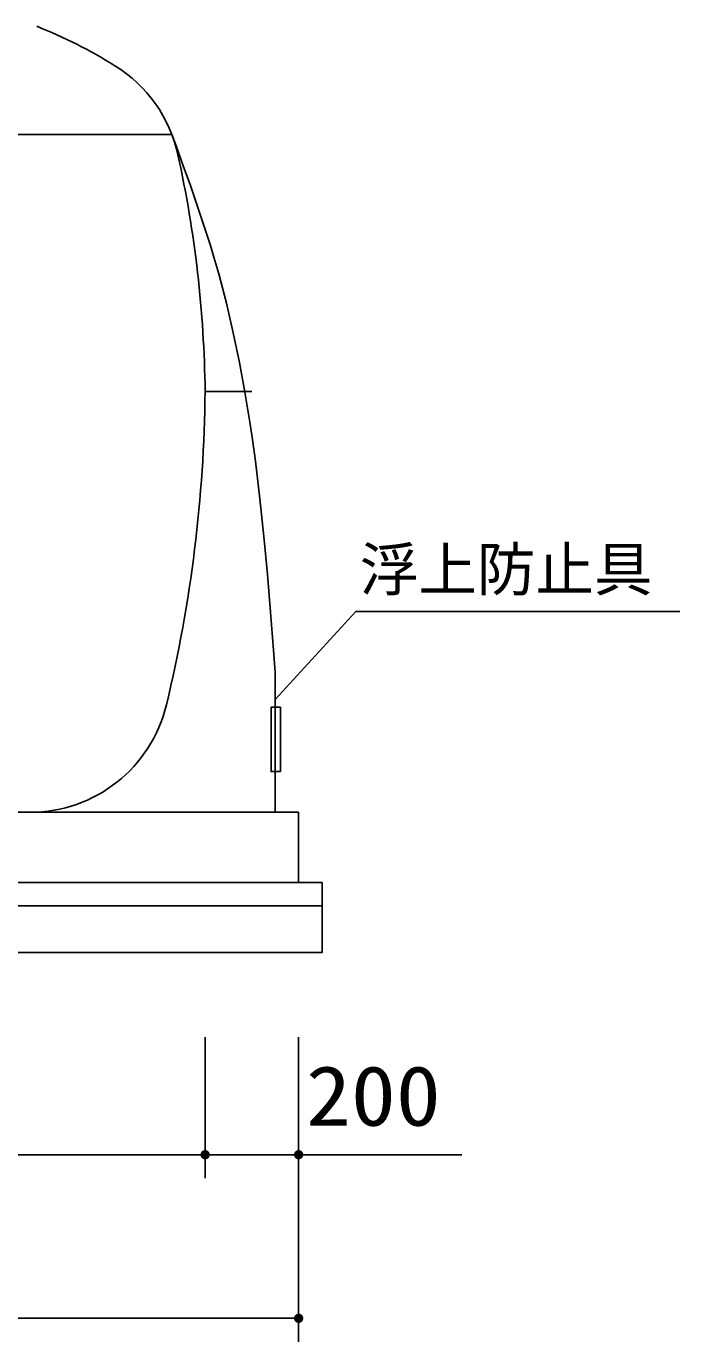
# Model space of a CAD drawing. Units: millimetres, scale not verified. Extents: x -14850 to 14850, y -10500 to 10500.
# Drawn here: x 2000 to 3397, y -6048 to -3234 of the extents above; entities that cross this region are included whole.
import ezdxf
from ezdxf.enums import TextEntityAlignment as Align

# ---------------------------------------------------------------- set-up
doc = ezdxf.new("R2010")
doc.units = ezdxf.units.MM
doc.header["$LTSCALE"] = 50
for name, color, linetype, lineweight in [('0-0_空気管', 3, 'Continuous', 25), ('0-1_機器', 2, 'Continuous', 25), ('0-4_文字', 5, 'Continuous', 25), ('0-5_製作', 5, 'Continuous', 25)]:
    doc.layers.add(name, color=color, linetype=linetype, lineweight=lineweight)
doc.styles.add('ＭＳ ゴシック', font='')
doc.styles.get('ＭＳ ゴシック').set_extended_font_data('MS Gothic')

msp = doc.modelspace()

# ---------------------------------------------------------------- linework, layer by layer
at = {"layer": '0-0_空気管'}
for p, q in [((2311.16, -3465.35), (953.42, -3465.35)), ((2382.29, -4015.35), (2482.29, -4015.35))]:
    msp.add_line(p, q, dxfattribs=at)
for centre, radius, start, end in [((1632.29, -4215.35), 1056, 58.15266, 68.3298), ((2031.2, -3573.16), 300, 12.39391, 58.15266), ((-117.53, -4045.35), 2500, 0.68756, 12.39391), ((-617.56, -3985.35), 3000, 346.50659, 359.42703), ((2007.91, -4615.35), 300, 270, 346.50659)]:
    msp.add_arc(centre, radius, start, end, dxfattribs=at)
at = {"layer": '0-1_機器'}
for p, q in [((682.29, -4915.35), (2582.29, -4915.35)), ((2582.29, -4915.35), (2582.29, -5065.35)), ((2632.29, -5065.35), (632.29, -5065.35)), ((2632.29, -5115.35), (632.29, -5115.35))]:
    msp.add_line(p, q, dxfattribs=at)
msp.add_lwpolyline([(2632.29, -5065.35), (2632.29, -5215.35), (632.29, -5215.35), (632.29, -5065.35)], dxfattribs=at)
at = {"layer": '0-4_文字', "color": 4}
for q in [(2532.29, -4674.2), (3397.25, -4485.77)]:
    msp.add_line((2704.28, -4485.77), q, dxfattribs=at)
at = {"layer": '0-4_文字', "color": 7}
msp.add_line((2532.29, -4615.35), (2532.29, -4915.35), dxfattribs=at)
msp.add_lwpolyline([(2532.29, -4615.35), (2528.72, -4568.39), (2522.41, -4487.44), (2515.65, -4406.54), (2508.16, -4325.7), (2499.65, -4244.97), (2489.84, -4164.37), (2483.44, -4117.68), (2477.92, -4080.52), (2467.46, -4016.56), (2455.69, -3952.84), (2442.5, -3889.41), (2427.77, -3826.37), (2411.37, -3763.77), (2401.05, -3727.7), (2393.51, -3702.72), (2379.88, -3659.83), (2365.58, -3617.15), (2350.77, -3574.63), (2335.57, -3532.22), (2320.15, -3489.89), (2311.16, -3465.35)], dxfattribs=at)
msp.add_lwpolyline([(2523.52, -4690.78), (2523.52, -4828.33), (2543.17, -4828.33), (2543.17, -4690.78)], close=True, dxfattribs=at)
at = {"layer": '0-5_製作', "color": 2}
for p, q in [((2382.29, -5697.87), (2382.29, -5396.7)), ((2582.29, -6047.87), (2582.29, -5396.7)), ((882.29, -5647.87), (2382.29, -5647.87)), ((2382.29, -5647.87), (2582.29, -5647.87)), ((2582.29, -5647.87), (2931.55, -5647.87)), ((682.29, -5997.87), (2582.29, -5997.87))]:
    msp.add_line(p, q, dxfattribs=at)
at = {"layer": '0-5_製作'}
for points in [[(2372.29, -5647.87), (2382.29, -5637.87), (2382.29, -5647.87)], [(2372.31, -5647.24), (2382.29, -5637.87), (2372.29, -5647.87)], [(2372.99, -5651.55), (2372.29, -5647.87), (2382.29, -5647.87)], [(2372.6, -5650.35), (2372.29, -5647.87), (2372.99, -5651.55)], [(2372.37, -5649.12), (2372.29, -5647.87), (2372.6, -5650.35)], [(2372.46, -5645.99), (2382.29, -5637.87), (2372.31, -5647.24)], [(2372.78, -5644.78), (2382.29, -5637.87), (2372.46, -5645.99)], [(2373.24, -5643.61), (2382.29, -5637.87), (2372.78, -5644.78)], [(2372.99, -5651.55), (2382.29, -5647.87), (2373.52, -5652.68)], [(2373.84, -5642.51), (2382.29, -5637.87), (2373.24, -5643.61)], [(2373.52, -5652.68), (2382.29, -5647.87), (2374.2, -5653.74)], [(2374.58, -5641.49), (2382.29, -5637.87), (2373.84, -5642.51)], [(2374.2, -5653.74), (2382.29, -5647.87), (2375, -5654.71)], [(2375.44, -5640.58), (2382.29, -5637.87), (2374.58, -5641.49)], [(2375, -5654.71), (2382.29, -5647.87), (2375.91, -5655.57)], [(2375.44, -5640.58), (2381.03, -5637.94), (2382.29, -5637.87)], [(2376.41, -5639.78), (2381.03, -5637.94), (2375.44, -5640.58)], [(2375.91, -5655.57), (2382.29, -5647.87), (2376.93, -5656.31)], [(2376.41, -5639.78), (2379.8, -5638.18), (2381.03, -5637.94)], [(2377.47, -5639.1), (2379.8, -5638.18), (2376.41, -5639.78)], [(2376.93, -5656.31), (2382.29, -5647.87), (2378.03, -5656.91)], [(2377.47, -5639.1), (2378.61, -5638.57), (2379.8, -5638.18)], [(2378.03, -5656.91), (2382.29, -5647.87), (2379.2, -5657.38)], [(2379.2, -5657.38), (2382.29, -5647.87), (2380.41, -5657.69)], [(2380.41, -5657.69), (2382.29, -5647.87), (2381.66, -5657.85)], [(2381.66, -5657.85), (2382.29, -5647.87), (2382.29, -5657.87)], [(2382.29, -5637.87), (2391.05, -5643.05), (2382.29, -5647.87)], [(2382.29, -5637.87), (2390.38, -5641.99), (2391.05, -5643.05)], [(2382.29, -5637.87), (2389.58, -5641.02), (2390.38, -5641.99)], [(2382.29, -5637.87), (2388.66, -5640.16), (2389.58, -5641.02)], [(2382.29, -5637.87), (2387.64, -5639.42), (2388.66, -5640.16)], [(2382.29, -5637.87), (2386.54, -5638.82), (2387.64, -5639.42)], [(2382.29, -5637.87), (2385.38, -5638.35), (2386.54, -5638.82)], [(2382.29, -5637.87), (2384.16, -5638.04), (2385.38, -5638.35)], [(2382.29, -5637.87), (2382.91, -5637.89), (2384.16, -5638.04)], [(2382.29, -5647.87), (2391.05, -5643.05), (2391.58, -5644.18)], [(2382.29, -5647.87), (2391.58, -5644.18), (2391.97, -5645.38)], [(2382.29, -5647.87), (2391.97, -5645.38), (2392.21, -5646.61)], [(2382.29, -5647.87), (2392.21, -5646.61), (2392.29, -5647.87)], [(2382.29, -5647.87), (2389.99, -5654.24), (2382.29, -5657.87)], [(2382.29, -5647.87), (2390.73, -5653.22), (2389.99, -5654.24)], [(2382.29, -5647.87), (2391.33, -5652.12), (2390.73, -5653.22)], [(2382.29, -5647.87), (2391.8, -5650.96), (2391.33, -5652.12)], [(2382.29, -5647.87), (2392.11, -5649.74), (2391.8, -5650.96)], [(2382.29, -5647.87), (2392.27, -5648.49), (2392.11, -5649.74)], [(2382.29, -5647.87), (2392.29, -5647.87), (2392.27, -5648.49)], [(2382.29, -5657.87), (2389.99, -5654.24), (2389.13, -5655.16)], [(2382.29, -5657.87), (2389.13, -5655.16), (2383.54, -5657.79)], [(2383.54, -5657.79), (2389.13, -5655.16), (2388.16, -5655.96)], [(2572.29, -5647.87), (2582.29, -5637.87), (2582.29, -5647.87)], [(2572.31, -5647.24), (2582.29, -5637.87), (2572.29, -5647.87)], [(2572.99, -5651.55), (2572.29, -5647.87), (2582.29, -5647.87)], [(2572.6, -5650.35), (2572.29, -5647.87), (2572.99, -5651.55)], [(2572.37, -5649.12), (2572.29, -5647.87), (2572.6, -5650.35)], [(2572.47, -5645.99), (2582.29, -5637.87), (2572.31, -5647.24)], [(2572.78, -5644.78), (2582.29, -5637.87), (2572.47, -5645.99)], [(2573.24, -5643.61), (2582.29, -5637.87), (2572.78, -5644.78)], [(2572.99, -5651.55), (2582.29, -5647.87), (2573.53, -5652.68)], [(2573.84, -5642.51), (2582.29, -5637.87), (2573.24, -5643.61)], [(2573.53, -5652.68), (2582.29, -5647.87), (2574.2, -5653.74)], [(2574.58, -5641.49), (2582.29, -5637.87), (2573.84, -5642.51)], [(2574.2, -5653.74), (2582.29, -5647.87), (2575, -5654.71)], [(2575.44, -5640.58), (2582.29, -5637.87), (2574.58, -5641.49)], [(2575, -5654.71), (2582.29, -5647.87), (2575.91, -5655.57)], [(2575.44, -5640.58), (2581.03, -5637.94), (2582.29, -5637.87)], [(2576.41, -5639.78), (2581.03, -5637.94), (2575.44, -5640.58)], [(2575.91, -5655.57), (2582.29, -5647.87), (2576.93, -5656.31)], [(2576.41, -5639.78), (2579.8, -5638.18), (2581.03, -5637.94)], [(2577.47, -5639.1), (2579.8, -5638.18), (2576.41, -5639.78)], [(2576.93, -5656.31), (2582.29, -5647.87), (2578.03, -5656.91)], [(2577.47, -5639.1), (2578.61, -5638.57), (2579.8, -5638.18)], [(2578.03, -5656.91), (2582.29, -5647.87), (2579.2, -5657.38)], [(2579.2, -5657.38), (2582.29, -5647.87), (2580.41, -5657.69)], [(2580.41, -5657.69), (2582.29, -5647.87), (2581.66, -5657.85)], [(2581.66, -5657.85), (2582.29, -5647.87), (2582.29, -5657.87)], [(2582.29, -5637.87), (2591.05, -5643.05), (2582.29, -5647.87)], [(2582.29, -5637.87), (2590.38, -5641.99), (2591.05, -5643.05)], [(2582.29, -5637.87), (2589.58, -5641.02), (2590.38, -5641.99)], [(2582.29, -5637.87), (2588.66, -5640.16), (2589.58, -5641.02)], [(2582.29, -5637.87), (2587.65, -5639.42), (2588.66, -5640.16)], [(2582.29, -5637.87), (2586.55, -5638.82), (2587.65, -5639.42)], [(2582.29, -5637.87), (2585.38, -5638.35), (2586.55, -5638.82)], [(2582.29, -5637.87), (2584.16, -5638.04), (2585.38, -5638.35)], [(2582.29, -5637.87), (2582.92, -5637.89), (2584.16, -5638.04)], [(2582.29, -5647.87), (2591.05, -5643.05), (2591.59, -5644.18)], [(2582.29, -5647.87), (2591.59, -5644.18), (2591.97, -5645.38)], [(2582.29, -5647.87), (2591.97, -5645.38), (2592.21, -5646.61)], [(2582.29, -5647.87), (2592.21, -5646.61), (2592.29, -5647.87)], [(2582.29, -5647.87), (2589.99, -5654.24), (2582.29, -5657.87)], [(2582.29, -5647.87), (2590.73, -5653.22), (2589.99, -5654.24)], [(2582.29, -5647.87), (2591.34, -5652.12), (2590.73, -5653.22)], [(2582.29, -5647.87), (2591.8, -5650.96), (2591.34, -5652.12)], [(2582.29, -5647.87), (2592.11, -5649.74), (2591.8, -5650.96)], [(2582.29, -5647.87), (2592.27, -5648.49), (2592.11, -5649.74)], [(2582.29, -5647.87), (2592.29, -5647.87), (2592.27, -5648.49)], [(2582.29, -5657.87), (2589.99, -5654.24), (2589.13, -5655.16)], [(2582.29, -5657.87), (2589.13, -5655.16), (2583.54, -5657.79)], [(2583.54, -5657.79), (2589.13, -5655.16), (2588.17, -5655.96)], [(2383.54, -5657.79), (2388.16, -5655.96), (2384.77, -5657.55)], [(2384.77, -5657.55), (2388.16, -5655.96), (2387.1, -5656.63)], [(2384.77, -5657.55), (2387.1, -5656.63), (2385.97, -5657.16)], [(2583.54, -5657.79), (2588.17, -5655.96), (2584.78, -5657.55)], [(2584.78, -5657.55), (2588.17, -5655.96), (2587.11, -5656.63)], [(2584.78, -5657.55), (2587.11, -5656.63), (2585.97, -5657.16)], [(2572.29, -5997.87), (2582.29, -5987.87), (2582.29, -5997.87)], [(2572.31, -5997.24), (2582.29, -5987.87), (2572.29, -5997.87)], [(2572.47, -5995.99), (2582.29, -5987.87), (2572.31, -5997.24)], [(2572.78, -5994.78), (2582.29, -5987.87), (2572.47, -5995.99)], [(2573.24, -5993.61), (2582.29, -5987.87), (2572.78, -5994.78)], [(2573.84, -5992.51), (2582.29, -5987.87), (2573.24, -5993.61)], [(2574.58, -5991.49), (2582.29, -5987.87), (2573.84, -5992.51)], [(2575.44, -5990.58), (2582.29, -5987.87), (2574.58, -5991.49)], [(2575.44, -5990.58), (2581.03, -5987.94), (2582.29, -5987.87)], [(2576.41, -5989.78), (2581.03, -5987.94), (2575.44, -5990.58)], [(2576.41, -5989.78), (2579.8, -5988.18), (2581.03, -5987.94)], [(2577.47, -5989.1), (2579.8, -5988.18), (2576.41, -5989.78)], [(2577.47, -5989.1), (2578.61, -5988.57), (2579.8, -5988.18)], [(2582.29, -5987.87), (2591.05, -5993.05), (2582.29, -5997.87)], [(2582.29, -5987.87), (2590.38, -5991.99), (2591.05, -5993.05)], [(2582.29, -5987.87), (2589.58, -5991.02), (2590.38, -5991.99)], [(2582.29, -5987.87), (2588.66, -5990.16), (2589.58, -5991.02)], [(2582.29, -5987.87), (2587.65, -5989.42), (2588.66, -5990.16)], [(2582.29, -5987.87), (2586.55, -5988.82), (2587.65, -5989.42)], [(2582.29, -5987.87), (2585.38, -5988.35), (2586.55, -5988.82)], [(2582.29, -5987.87), (2584.16, -5988.04), (2585.38, -5988.35)], [(2582.29, -5987.87), (2582.92, -5987.89), (2584.16, -5988.04)], [(2582.29, -5997.87), (2591.05, -5993.05), (2591.59, -5994.18)], [(2572.99, -6001.55), (2572.29, -5997.87), (2582.29, -5997.87)], [(2572.6, -6000.35), (2572.29, -5997.87), (2572.99, -6001.55)], [(2572.37, -5999.12), (2572.29, -5997.87), (2572.6, -6000.35)], [(2572.99, -6001.55), (2582.29, -5997.87), (2573.53, -6002.68)], [(2573.53, -6002.68), (2582.29, -5997.87), (2574.2, -6003.74)], [(2574.2, -6003.74), (2582.29, -5997.87), (2575, -6004.71)], [(2575, -6004.71), (2582.29, -5997.87), (2575.91, -6005.57)], [(2575.91, -6005.57), (2582.29, -5997.87), (2576.93, -6006.31)], [(2576.93, -6006.31), (2582.29, -5997.87), (2578.03, -6006.91)], [(2578.03, -6006.91), (2582.29, -5997.87), (2579.2, -6007.38)], [(2579.2, -6007.38), (2582.29, -5997.87), (2580.41, -6007.69)], [(2580.41, -6007.69), (2582.29, -5997.87), (2581.66, -6007.85)], [(2581.66, -6007.85), (2582.29, -5997.87), (2582.29, -6007.87)], [(2582.29, -5997.87), (2591.59, -5994.18), (2591.97, -5995.38)], [(2582.29, -5997.87), (2591.97, -5995.38), (2592.21, -5996.61)], [(2582.29, -5997.87), (2592.21, -5996.61), (2592.29, -5997.87)], [(2582.29, -5997.87), (2589.99, -6004.24), (2582.29, -6007.87)], [(2582.29, -5997.87), (2590.73, -6003.22), (2589.99, -6004.24)], [(2582.29, -5997.87), (2591.34, -6002.12), (2590.73, -6003.22)], [(2582.29, -5997.87), (2591.8, -6000.96), (2591.34, -6002.12)], [(2582.29, -5997.87), (2592.11, -5999.74), (2591.8, -6000.96)], [(2582.29, -5997.87), (2592.27, -5998.49), (2592.11, -5999.74)], [(2582.29, -5997.87), (2592.29, -5997.87), (2592.27, -5998.49)], [(2582.29, -6007.87), (2589.99, -6004.24), (2589.13, -6005.16)], [(2582.29, -6007.87), (2589.13, -6005.16), (2583.54, -6007.79)], [(2583.54, -6007.79), (2589.13, -6005.16), (2588.17, -6005.96)], [(2583.54, -6007.79), (2588.17, -6005.96), (2584.78, -6007.55)], [(2584.78, -6007.55), (2588.17, -6005.96), (2587.11, -6006.63)], [(2584.78, -6007.55), (2587.11, -6006.63), (2585.97, -6007.16)]]:
    msp.add_solid(points, dxfattribs=at)

# ---------------------------------------------------------------- texts
at = {"layer": '0-4_文字', "color": 4, "style": 'ＭＳ ゴシック'}
msp.add_text('浮上防止具', height=91.79, dxfattribs=at).set_placement((2713.03, -4469.1), align=Align.BOTTOM_LEFT)
at = {"layer": '0-5_製作', "color": 4, "style": 'ＭＳ ゴシック', "width": 1.1}
msp.add_text('200', height=128.4, dxfattribs=at).set_placement((2598.06, -5624.49), align=Align.BOTTOM_LEFT)

doc.saveas('drawing.dxf')
